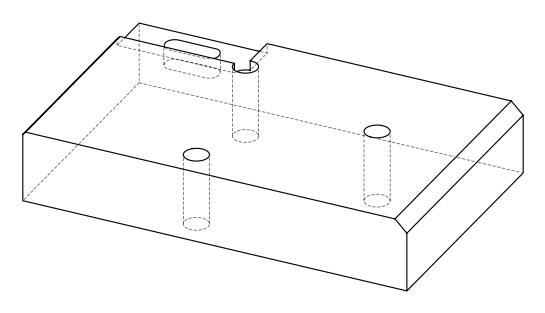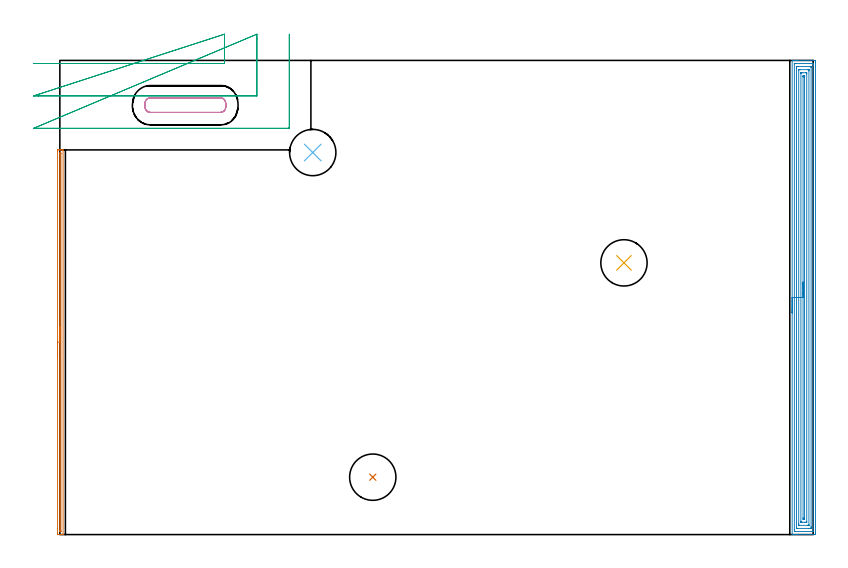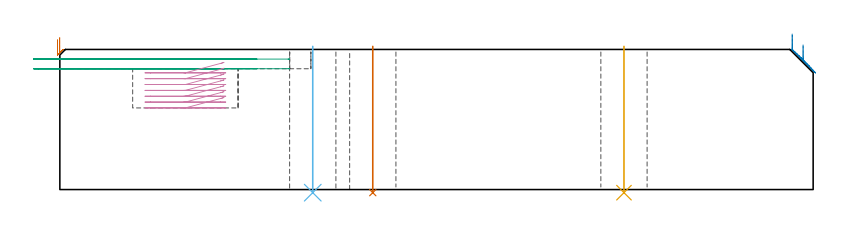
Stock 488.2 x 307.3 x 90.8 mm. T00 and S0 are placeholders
(PLAN: 7 operations, 3 tool changes, 26.1 min)
(1 AREA_MILL | FG_CHAMFER_SURFACE | UGT0205_001 | 4.14 min | 1629 mm3)
(2 AREA_MILL_1 | FG_CHAMFER_SURFACE_1 | UGT0205_001 | 14.98 min | 35030 mm3)
(3 MILL_OPEN_POCKET | POCKET_OPEN | UGT0201_006 | Follow Part, ap 7, ae 75% | 3.46 min | 117416 mm3)
(4 MILL_RECTANGULAR_POCKET | POCKET_RECTANGULAR_STRAIGHT | UGT0201_008 | Follow Part, ap 4, ae 75% | 2.41 min | 41182 mm3)
(5 INDEXABLE_INSERT_DRILL_THROUGH_HOLE_FROM_SOLID | STEP1HOLE | NXT0302_031 | 0.38 min | 64119 mm3)
(6 INDEXABLE_INSERT_DRILL_THROUGH_HOLE_FROM_SOLID_1 | STEP1HOLE_1 | NXT0302_031 | 0.38 min | 62970 mm3)
(7 INDEXABLE_INSERT_DRILL_THROUGH_HOLE_FROM_SOLID_2 | STEP1HOLE_2 | NXT0302_031 | 0.38 min | 64114 mm3)
(TOOL UGT0205_001 | Chamfer Mill 20 x 3 x 45 deg. | D20 FL50 Z2)
(TOOL UGT0201_006 | End Mill 28 mm | D28 FL25 Z2)
(TOOL UGT0201_008 | End Mill 16 mm | D16 FL32 Z4)
(TOOL NXT0302_031 | Index. Insert Drill 30mm [880-D3000L32-05] | D30 PA176 FL150 Z2)
(OP 1 AREA_MILL)
G17 G21 G94 G90
T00 M6
G54
G17 G0 G90 X-1.5 Y114.65 S1061 M3
G43 Z100.8 H0
Z97.2
G94 G1 Y114.688 Z96.328 F250.
Y114.802 Z95.464
Y114.991 Z94.612
Y115.253 Z93.78
Y115.587 Z92.974
Y115.99 Z92.2
Y116.459 Z91.464
Y116.99 Z90.772
Y117.579 Z90.129
Y118.222 Z89.54
Y118.914 Z89.008
Y119.65 Z88.54
Y120.424 Z88.137
Y121.23 Z87.803
Y122.062 Z87.541
Y122.914 Z87.352
Y123.778 Z87.238
Y124.65 Z87.2
Y248.283
X-1.499 Y248.695 Z87.201
X-1.494 Y249.169 Z87.202
X-1.49 Y249.291 Z87.204
X-1.025 Y249.3 Z87.669
X-0.456 Z88.241
X-0.142 Z88.554
X0.428 Z89.124
X0.742 Z89.436
X1.762 Z90.462
X2.089 Y249.293 Z90.779
X2.097 Y249.291 Z90.788
X2.1 Y249.141 Z90.8
Y0.159
X2.097 Y0.009 Z90.788
X2.089 Y0.007 Z90.779
X1.762 Y0. Z90.461
X1.37 Z90.069
X0.742 Z89.436
X-0.456 Z88.241
X-1.025 Y0.002 Z87.669
X-1.264 Y0.004 Z87.43
X-1.49 Y0.009 Z87.205
X-1.494 Y0.131 Z87.202
X-1.499 Y0.605 Z87.201
X-1.5 Y1.085 Z87.2
Y124.65
X-0.086 Z88.614
Y246.854
X-0.085 Y246.91 Z88.615
X-0.079 Y247.29 Z88.621
X0.107 Y247.294 Z88.807
X0.358 Y247.298 Z89.058
X0.576 Y247.293 Z89.276
X0.679 Y247.29 Z89.379
X0.685 Y246.968 Z89.385
Y246.91
X0.686 Y2.371 Z89.386
X0.684 Y2.167 Z89.384
X0.681 Y2.065 Z89.381
X0.679 Y2.023 Z89.379
X0.573 Y2.01 Z89.273
X0.241 Y2.003 Z88.941
X0.024 Y2.007 Z88.724
X-0.079 Y2.01 Z88.621
X-0.085 Y2.332 Z88.615
Y2.39
X-0.086 Y124.65 Z88.614
Y125.522 Z88.652
Y126.387 Z88.766
Y127.238 Z88.955
Y128.07 Z89.217
Y128.876 Z89.551
Y129.65 Z89.954
Y130.386 Z90.423
Y131.078 Z90.954
Y131.721 Z91.543
Y132.31 Z92.186
Y132.842 Z92.878
Y133.31 Z93.614
Y133.713 Z94.388
Y134.047 Z95.194
Y134.309 Z96.026
Y134.498 Z96.878
Y134.612 Z97.743
Y134.65 Z98.614
G0 Z100.8
M5
M2
(OP 2 AREA_MILL_1)
G17 G21 G94 G90
T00 M6
G54
G17 G0 G90 X474.6 Y143.65 S1061 M3
G43 Z100.8 H0
G94 G1 Y143.688 Z99.928 F250.
Y143.802 Z99.063
Y143.991 Z98.212
Y144.253 Z97.38
Y144.587 Z96.574
Y144.99 Z95.8
Y145.459 Z95.064
Y145.99 Z94.372
Y146.579 Z93.729
Y147.222 Z93.139
Y147.914 Z92.608
Y148.65 Z92.14
Y149.424 Z91.737
Y150.23 Z91.403
Y151.062 Z91.141
Y151.914 Z90.952
Y152.778 Z90.838
Y153.65 Z90.8
Y307.142
X474.602 Y307.292 Z90.788
X474.614 Y307.3 Z90.777
X474.942 Z90.458
X475.337 Z90.062
X475.965 Z89.43
X477.162 Z88.235
X477.732 Z87.662
X488.62 Z76.777
X489.219 Y307.296 Z76.179
X489.691 Y307.291 Z75.706
X489.695 Y307.176 Z75.703
X489.699 Y306.695 Z75.701
X489.7 Y306.209 Z75.7
Y1.011
X489.699 Y0.605 Z75.701
X489.695 Y0.124 Z75.703
X489.692 Y0.009 Z75.706
X489.219 Y0. Z76.179
X477.732 Z87.662
X477.162 Z88.235
X476.848 Z88.548
X476.279 Z89.118
X475.965 Z89.43
X475.337 Z90.062
X474.942 Z90.458
X474.614 Z90.777
X474.602 Y0.008 Z90.788
X474.6 Y0.158 Z90.8
Y153.65
X476.014 Z89.386
X476.015 Y305.121 Z89.385
X476.017 Y305.226 Z89.383
X476.021 Y305.275 Z89.379
X476.03 Y305.29 Z89.37
X476.078 Y305.294 Z89.322
X476.463 Y305.3 Z88.937
X487.95 Y305.299 Z77.45
X488.172 Y305.295 Z77.228
X488.274 Y305.29 Z77.126
X488.285 Y304.962 Z77.115
Y304.911
X488.286 Y304.068 Z77.114
X488.285 Y2.179 Z77.115
X488.283 Y2.074 Z77.117
X488.279 Y2.025 Z77.121
X488.271 Y2.01 Z77.129
X488.222 Y2.006 Z77.178
X487.837 Y2. Z77.563
X476.35 Y2.001 Z89.05
X476.128 Y2.005 Z89.272
X476.026 Y2.01 Z89.374
X476.015 Y2.339 Z89.385
Y2.389
X476.014 Y3.232 Z89.386
Y153.65
X477.428 Z87.972
X477.429 Y302.233 Z87.971
Y302.539
X477.434 Y303.126 Z87.966
X477.435 Y303.27 Z87.965
X477.568 Y303.291 Z87.832
X477.732 Y303.295 Z87.668
X478.443 Y303.3 Z86.957
X478.616 Z86.784
X486.396 Z79.004
X486.568 Y303.298 Z78.832
X486.74 Y303.294 Z78.66
X486.853 Y303.29 Z78.547
X486.865 Y303.28 Z78.535
X486.868 Y303.264 Z78.532
X486.87 Y303.228 Z78.53
X486.871 Y303.126 Z78.529
Y302.819
Y5.067
Y4.761
X486.866 Y4.174 Z78.534
X486.865 Y4.03 Z78.535
X486.732 Y4.009 Z78.668
X486.568 Y4.005 Z78.832
X485.857 Y4. Z79.543
X485.684 Z79.716
X477.904 Z87.496
X477.732 Y4.002 Z87.668
X477.56 Y4.006 Z87.84
X477.447 Y4.01 Z87.953
X477.435 Y4.02 Z87.965
X477.432 Y4.036 Z87.968
X477.43 Y4.072 Z87.97
X477.429 Y4.174 Z87.971
X477.428 Y4.481 Z87.972
Y153.65
X478.843 Z86.557
Y301.111
X478.845 Y301.206 Z86.555
X478.847 Y301.264 Z86.553
X478.849 Y301.288 Z86.551
X478.868 Y301.29 Z86.532
X479.078 Y301.295 Z86.322
X479.499 Y301.3 Z85.901
X479.54 Z85.86
X484.841 Z80.559
X485.232 Y301.297 Z80.168
X485.426 Y301.292 Z79.974
X485.447 Y301.29 Z79.953
X485.451 Y301.279 Z79.949
X485.454 Y301.244 Z79.946
X485.456 Y301.192 Z79.944
X485.457 Y300.678 Z79.943
Y300.449
Y6.189
X485.455 Y6.094 Z79.945
X485.453 Y6.036 Z79.947
X485.451 Y6.012 Z79.949
X485.432 Y6.01 Z79.968
X485.222 Y6.005 Z80.178
X484.801 Y6. Z80.599
X484.76 Z80.64
X479.459 Z85.941
X479.068 Y6.003 Z86.332
X478.874 Y6.008 Z86.526
X478.853 Y6.01 Z86.547
X478.849 Y6.021 Z86.551
X478.846 Y6.056 Z86.554
X478.844 Y6.108 Z86.556
X478.843 Y6.622 Z86.557
Y6.851
Y153.65
X480.257 Z85.143
Y298.791
X480.259 Y298.918 Z85.141
X480.264 Y299.172 Z85.136
X480.271 Y299.291 Z85.129
X480.304 Y299.294 Z85.096
X480.383 Y299.297 Z85.017
X480.637 Y299.3 Z84.763
X481.52 Z83.88
X483.287 Z82.113
X483.917 Y299.296 Z81.483
X484.007 Y299.293 Z81.393
X484.028 Y299.291 Z81.372
X484.036 Y299.214 Z81.364
X484.04 Y299.045 Z81.36
X484.043 Y298.791 Z81.357
Y298.664
Y8.509
X484.041 Y8.382 Z81.359
X484.036 Y8.128 Z81.364
X484.029 Y8.009 Z81.371
X483.996 Y8.006 Z81.404
X483.917 Y8.003 Z81.483
X483.663 Y8. Z81.737
X482.78 Z82.62
X481.013 Z84.387
X480.383 Y8.004 Z85.017
X480.293 Y8.007 Z85.107
X480.272 Y8.009 Z85.128
X480.264 Y8.086 Z85.136
X480.26 Y8.255 Z85.14
X480.257 Y8.509 Z85.143
Y8.636
Y153.65
X481.671 Z83.729
Y296.47
X481.672 Y296.879 Z83.728
X481.674 Y297.121 Z83.726
X481.678 Y297.241 Z83.722
X481.68 Y297.29 Z83.72
X481.738 Y297.295 Z83.662
X482.15 Y297.298 Z83.25
X482.619 Z82.781
X482.624 Y297.293 Z82.776
X482.626 Y297.291 Z82.774
X482.628 Y296.879 Z82.772
X482.629 Y296.396 Z82.771
Y10.83
X482.628 Y10.421 Z82.772
X482.626 Y10.179 Z82.774
X482.622 Y10.059 Z82.778
X482.62 Y10.01 Z82.78
X482.562 Y10.005 Z82.838
X482.15 Y10.002 Z83.25
X481.681 Z83.719
X481.676 Y10.007 Z83.724
X481.674 Y10.009 Z83.726
X481.672 Y10.421 Z83.728
X481.671 Y10.905 Z83.729
Y153.65
Y154.522 Z83.767
Y155.387 Z83.881
Y156.238 Z84.07
Y157.07 Z84.332
Y157.876 Z84.666
Y158.65 Z85.069
Y159.386 Z85.537
Y160.078 Z86.069
Y160.721 Z86.658
Y161.31 Z87.301
Y161.842 Z87.993
Y162.31 Z88.729
Y162.713 Z89.503
Y163.047 Z90.309
Y163.309 Z91.141
Y163.498 Z91.992
Y163.612 Z92.857
Y163.65 Z93.729
G0 Z100.8
M5
M2
(OP 3 MILL_OPEN_POCKET)
G17 G21 G94 G90
T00 M6
G54
G17 G0 G90 X-17. Y305.3 S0 M3
G43 Z100.8 H0
Z84.55
G94 G1 X-14. F250.
X106.7 F500.
Y321.3
Y324.3 F250.
X-17. Y284.3 F500.
X-14. F250.
X127.7 F500.
Y321.3
Y324.3 F250.
X-17. Y263.3 F500.
X-14. F250.
X148. F500.
X148.048 Y263.302
X148.638 Y263.342
X148.697 Y263.931
X148.7 Y264.
Y321.3
Y324.3 F250.
G0 Z100.8
X-17. Y305.3
Z78.3
G1 X-14.
X106.7 F500.
Y321.3
Y324.3 F250.
X-17. Y284.3 F500.
X-14. F250.
X127.7 F500.
Y321.3
Y324.3 F250.
X-17. Y263.3 F500.
X-14. F250.
X148. F500.
X148.048 Y263.302
X148.638 Y263.342
X148.697 Y263.931
X148.7 Y264.
Y321.3
Y324.3 F250.
G0 Z100.8
M5
M2
(OP 4 MILL_RECTANGULAR_POCKET)
G17 G21 G94 G90
T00 M6
G54
G17 G0 G90 X106.433 Y282.018 S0 M3
G43 Z100.8 H0
Z82.43
G94 G1 X106.09 Y282.313 Z82.309 F250.
X105.658 Y282.588 Z82.171
X105.189 Y282.797 Z82.034
X104.696 Y282.935 Z81.897
X104.187 Y283. Z81.759
X81.35 Z75.64
X58.7 F500.
G3 X55.2 Y279.5 R3.5
G1 Y277.1
G3 X58.7 Y273.6 R3.5
G1 X104.
G3 X107.5 Y277.1 R3.5
G1 Y279.5
G3 X104. Y283. R3.5
G1 X81.35
X80.35
G0 X106.433 Y282.018 Z78.64
G1 X106.09 Y282.313 Z78.519 F250.
X105.658 Y282.588 Z78.381
X105.189 Y282.797 Z78.244
X104.696 Y282.935 Z78.107
X104.187 Y283. Z77.969
X81.35 Z71.85
X58.7 F500.
G3 X55.2 Y279.5 R3.5
G1 Y277.1
G3 X58.7 Y273.6 R3.5
G1 X104.
G3 X107.5 Y277.1 R3.5
G1 Y279.5
G3 X104. Y283. R3.5
G1 X81.35
X80.35
G0 X106.433 Y282.018 Z74.85
G1 X106.09 Y282.313 Z74.729 F250.
X105.658 Y282.588 Z74.591
X105.189 Y282.797 Z74.454
X104.696 Y282.935 Z74.317
X104.187 Y283. Z74.179
X81.35 Z68.06
X58.7 F500.
G3 X55.2 Y279.5 R3.5
G1 Y277.1
G3 X58.7 Y273.6 R3.5
G1 X104.
G3 X107.5 Y277.1 R3.5
G1 Y279.5
G3 X104. Y283. R3.5
G1 X81.35
X80.35
G0 X106.433 Y282.018 Z71.06
G1 X106.09 Y282.313 Z70.939 F250.
X105.658 Y282.588 Z70.801
X105.189 Y282.797 Z70.664
X104.696 Y282.935 Z70.527
X104.187 Y283. Z70.389
X81.35 Z64.27
X58.7 F500.
G3 X55.2 Y279.5 R3.5
G1 Y277.1
G3 X58.7 Y273.6 R3.5
G1 X104.
G3 X107.5 Y277.1 R3.5
G1 Y279.5
G3 X104. Y283. R3.5
G1 X81.35
X80.35
G0 X106.433 Y282.018 Z67.27
G1 X106.09 Y282.313 Z67.149 F250.
X105.658 Y282.588 Z67.011
X105.189 Y282.797 Z66.874
X104.696 Y282.935 Z66.737
X104.187 Y283. Z66.599
X81.35 Z60.48
X58.7 F500.
G3 X55.2 Y279.5 R3.5
G1 Y277.1
G3 X58.7 Y273.6 R3.5
G1 X104.
G3 X107.5 Y277.1 R3.5
G1 Y279.5
G3 X104. Y283. R3.5
G1 X81.35
X80.35
G0 X106.433 Y282.018 Z63.48
G1 X106.09 Y282.313 Z63.359 F250.
X105.658 Y282.588 Z63.221
X105.189 Y282.797 Z63.084
X104.696 Y282.935 Z62.947
X104.187 Y283. Z62.809
X81.35 Z56.69
X58.7 F500.
G3 X55.2 Y279.5 R3.5
G1 Y277.1
G3 X58.7 Y273.6 R3.5
G1 X104.
G3 X107.5 Y277.1 R3.5
G1 Y279.5
G3 X104. Y283. R3.5
G1 X81.35
X80.35
G0 X106.433 Y282.018 Z59.69
G1 X106.09 Y282.313 Z59.569 F250.
X105.658 Y282.588 Z59.431
X105.189 Y282.797 Z59.294
X104.696 Y282.935 Z59.157
X104.187 Y283. Z59.019
X81.35 Z52.9
X58.7 F500.
G3 X55.2 Y279.5 R3.5
G1 Y277.1
G3 X58.7 Y273.6 R3.5
G1 X104.
G3 X107.5 Y277.1 R3.5
G1 Y279.5
G3 X104. Y283. R3.5
G1 X81.35
X80.35
G0 Z100.8
M5
M2
(OP 5 INDEXABLE_INSERT_DRILL_THROUGH_HOLE_FROM_SOLID)
G17 G21 G94 G90
T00 M6
G54
G17 G0 G90 X365.6 Y176.1 S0 M3
G43 Z100.8 H1
G94 G81 G98 Z-2.024 F250. R92.8
G80
M5
M2
(OP 6 INDEXABLE_INSERT_DRILL_THROUGH_HOLE_FROM_SOLID_1)
G17 G21 G94 G90
T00 M6
G54
G17 G0 G90 X163.9 Y247.6 S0 M3
G43 Z100.8 H1
G94 G81 G98 Z-2.024 F250. R92.8
G80
M5
M2
(OP 7 INDEXABLE_INSERT_DRILL_THROUGH_HOLE_FROM_SOLID_2)
G17 G21 G94 G90
T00 M6
G54
G17 G0 G90 X202.8 Y37.2 S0 M3
G43 Z100.8 H1
G94 G81 G98 Z-2.024 F250. R92.8
G80
M5
M2
